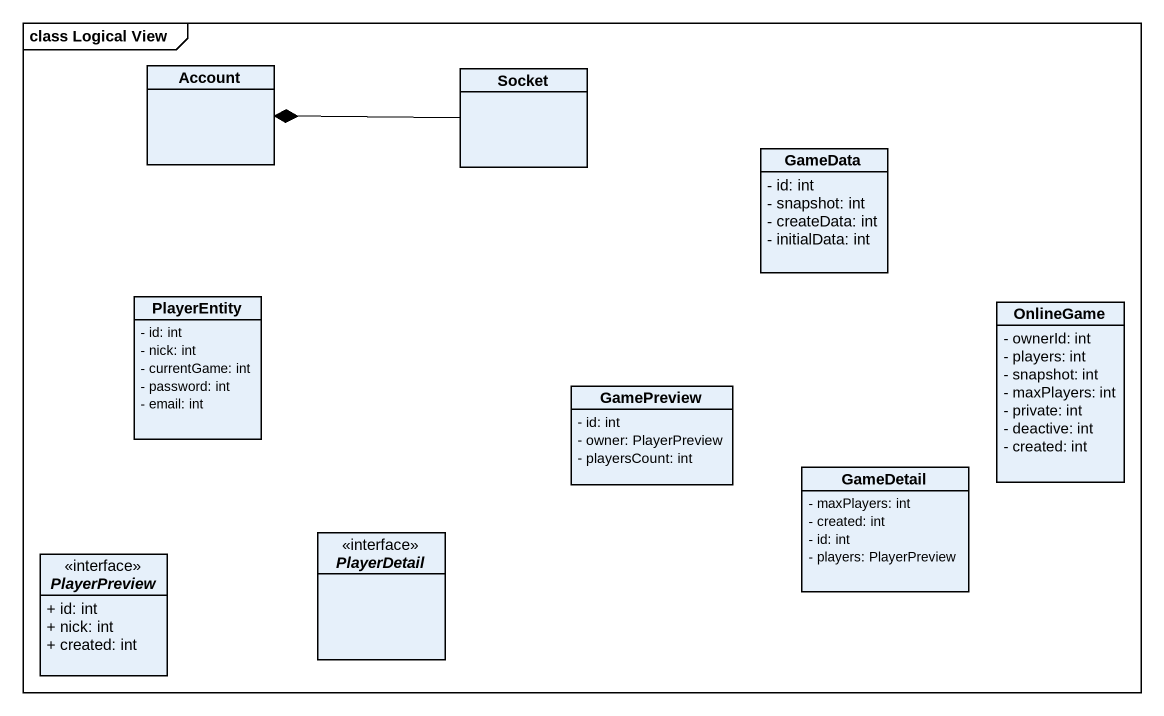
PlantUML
@startuml
mainframe class Logical View
hide circle
hide empty members
skinparam classAttributeIconSize 0
class Account
class Socket
class GameData {
  - id: int
  - snapshot: int
  - createData: int
  - initialData: int
}
class PlayerEntity {
  - id: int
  - nick: int
  - currentGame: int
  - password: int
  - email: int
}
class OnlineGame {
  - ownerId: int
  - players: int
  - snapshot: int
  - maxPlayers: int
  - private: int
  - deactive: int
  - created: int
}
class GamePreview {
  - id: int
  - owner: PlayerPreview
  - playersCount: int
}
class GameDetail {
  - maxPlayers: int
  - created: int
  - id: int
  - players: PlayerPreview
}
interface PlayerPreview {
  + id: int
  + nick: int
  + created: int
}
interface PlayerDetail
Socket -left-* Account
@enduml
